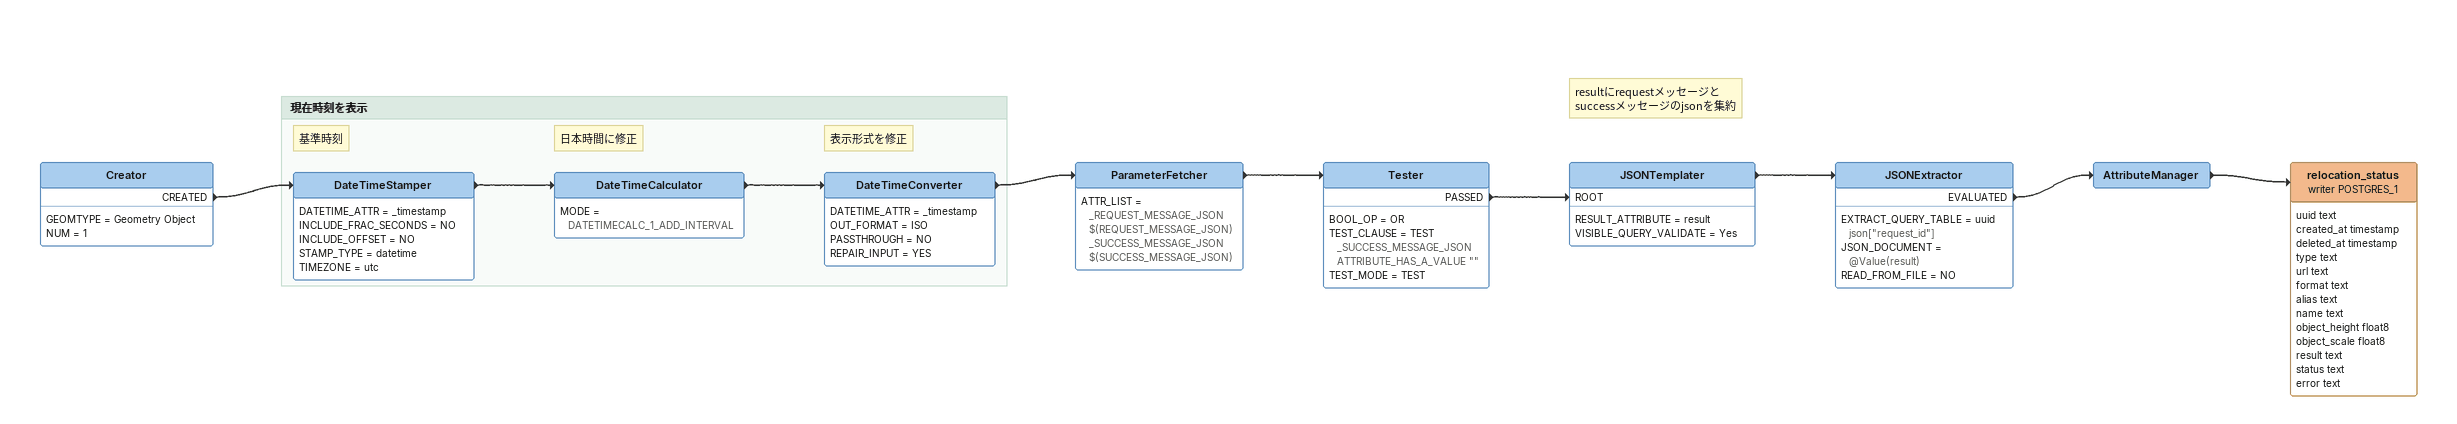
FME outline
Creator
    GEOMTYPE = Geometry Object
    NUM = 1
    CREATED -> DateTimeStamper
ParameterFetcher
    ATTR_LIST = _REQUEST_MESSAGE_JSON $(REQUEST_MESSAGE_JSON) _SUCCESS_MESSAGE_JSON $(SUCCESS_MESSAGE_JSON)
    -> Tester
Tester
    BOOL_OP = OR
    TEST_CLAUSE = TEST _SUCCESS_MESSAGE_JSON ATTRIBUTE_HAS_A_VALUE ""
    TEST_MODE = TEST
    PASSED -> JSONTemplater [ROOT]
Note: resultにrequestメッセージとsuccessメッセージのjsonを集約
JSONTemplater
    RESULT_ATTRIBUTE = result
    VISIBLE_QUERY_VALIDATE = Yes
    -> JSONExtractor
JSONExtractor
    EXTRACT_QUERY_TABLE = uuid json["request_id"]
    JSON_DOCUMENT = @Value(result)
    READ_FROM_FILE = NO
    EVALUATED -> AttributeManager
AttributeManager
    -> relocation_status (writer POSTGRES_1)
relocation_status (writer POSTGRES_1)
    attributes: uuid text, created_at timestamp, deleted_at timestamp, type text, url text, format text, alias text, name text, object_height float8, object_scale float8, result text, status text, error text

Bookmark: 現在時刻を表示
Note: 基準時刻
DateTimeStamper
    DATETIME_ATTR = _timestamp
    INCLUDE_FRAC_SECONDS = NO
    INCLUDE_OFFSET = NO
    STAMP_TYPE = datetime
    TIMEZONE = utc
    -> DateTimeCalculator
Note: 日本時間に修正
DateTimeCalculator
    MODE = DATETIMECALC_1_ADD_INTERVAL
    -> DateTimeConverter
Note: 表示形式を修正
DateTimeConverter
    DATETIME_ATTR = _timestamp
    OUT_FORMAT = ISO
    PASSTHROUGH = NO
    REPAIR_INPUT = YES
    -> ParameterFetcher
